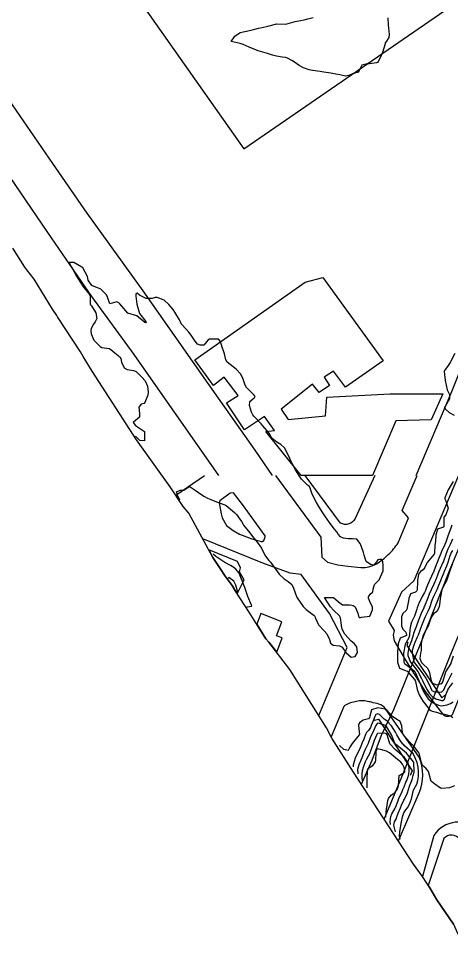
# Model space of a CAD drawing. Header units: metres. Extents: x 298520 to 308411, y 7433745 to 7450750.
# Drawn here: x 307554 to 307649.3, y 7434147 to 7434350.4 of the extents above; entities that cross this region are included whole.
import ezdxf

# ---------------------------------------------------------------- set-up
doc = ezdxf.new("R2010")
doc.units = ezdxf.units.M
doc.header["$LTSCALE"] = 10
for name, color, linetype in [('Area', 45, 'Continuous'), ('Curvas de Nivel 1m', 11, 'Continuous'), ('Curvas de Nivel 5m', 15, 'Continuous'), ('Edificações', 30, 'Continuous'), ('Hidrografia', 140, 'Continuous'), ('Pontes e viadutos', 190, 'Continuous'), ('Vias Primárias', 230, 'Continuous')]:
    doc.layers.add(name, color=color, linetype=linetype)

msp = doc.modelspace()

# ---------------------------------------------------------------- linework, layer by layer
at = {"layer": 'Area'}
msp.add_polyline3d([(307649.67, 7434151.23, 711.1), (307646, 7434156.59, 711.08), (307644.49, 7434159.25, 711.3), (307642.88, 7434161.75, 710.74), (307640.9, 7434164.48, 716.51), (307627.74, 7434184.7, 703.24), (307622.92, 7434192.19, 708.31), (307621.76, 7434194.41, 707.19), (307613.7, 7434207.25, 709.23), (307609.11, 7434213.3, 707.57), (307608.44, 7434214, 707.57), (307604.76, 7434219.84, 707.53), (307601.77, 7434224.48, 708.8), (307601.03, 7434225.7, 707.67), (307599.48, 7434227.8, 721.99), (307598.35, 7434229.48, 707.6), (307596.8, 7434231.85, 707.55), (307591.49, 7434241.63, 707.06), (307590.26, 7434243.12, 707.1), (307587.4, 7434247.42, 706.86), (307580.01, 7434257.77, 715.61), (307570.22, 7434272.84, 707.26), (307568.23, 7434276.08, 713.04), (307567.69, 7434277.11, 713.87), (307562.61, 7434284.8, 713.48), (307562.43, 7434285.13, 713.7), (307561.54, 7434286.49, 713.74), (307557.48, 7434293.07, 707.08), (307555.85, 7434295.14, 707.02), (307555.4, 7434295.74, 707.22), (307552.78, 7434299.91, 710.54)], dxfattribs=at)
at = {"layer": 'Curvas de Nivel 1m', "flags": 128}
for points, elevation in [([(307635.25, 7434350.54), (307635.32, 7434348.93), (307635.38, 7434348.37), (307635.54, 7434346.92), (307635.47, 7434346.26), (307634.79, 7434345.17), (307634.68, 7434345.03), (307634.68, 7434344.93), (307634.66, 7434344.81), (307634.05, 7434342.94), (307633.54, 7434341.74), (307633.13, 7434340.95), (307632.95, 7434340.75), (307632.74, 7434340.67), (307631.25, 7434340.46), (307630.73, 7434340.45), (307629.57, 7434340.15), (307628.95, 7434339.01), (307628.71, 7434338.63), (307627.51, 7434338.22), (307626.7, 7434337.87), (307625.97, 7434337.76), (307624.7, 7434338.03), (307623.83, 7434338.19), (307622.71, 7434338.37), (307621.19, 7434338.61), (307620.71, 7434338.7), (307620.37, 7434338.76), (307618.71, 7434339), (307617.95, 7434339.14), (307616.72, 7434339.57), (307615.77, 7434340.11), (307614.74, 7434340.81), (307614.16, 7434341.18), (307613.21, 7434341.66), (307612.75, 7434341.8), (307612.02, 7434341.93), (307610.75, 7434342.14), (307609.87, 7434342.35), (307608.76, 7434342.7), (307606.76, 7434343.27), (307604.78, 7434344.14), (307603.41, 7434344.69), (307602.79, 7434344.89), (307600.79, 7434345.34), (307601.64, 7434346.5), (307602.81, 7434347.32), (307604.82, 7434347.79), (307606.02, 7434348.08), (307606.82, 7434348.27), (307607.63, 7434348.46), (307608.83, 7434348.75), (307610.83, 7434349.22), (307612.83, 7434349.2), (307614.39, 7434349.63), (307614.84, 7434349.72), (307616.05, 7434349.96), (307616.85, 7434350.15), (307617.65, 7434350.34), (307618.86, 7434350.63)], 708), ([(307589.54, 7434244.51), (307588.98, 7434245.62), (307588.77, 7434246.3), (307589.61, 7434246.7), (307590.38, 7434246.68), (307591.48, 7434247.44), (307591.54, 7434247.51), (307591.61, 7434247.53), (307591.68, 7434247.51), (307591.81, 7434247.44), (307592.88, 7434246.69), (307593.6, 7434246.19), (307594.79, 7434245.4), (307595.59, 7434244.95), (307596.35, 7434244.61), (307597.57, 7434244.15), (307599.43, 7434243.48), (307599.56, 7434243.42), (307599.68, 7434243.34), (307601.55, 7434241.8), (307601.79, 7434241.56), (307601.99, 7434241.31), (307603.05, 7434239.77), (307603.37, 7434239.29), (307603.42, 7434239.2), (307603.51, 7434239.02), (307604.89, 7434237.28), (307605.49, 7434236.53), (307606.5, 7434235.26), (307607.45, 7434233.9), (307607.79, 7434233.24), (307608.34, 7434232.15), (307609.1, 7434231.22), (307609.42, 7434230.88), (307610.63, 7434229.21), (307611.38, 7434228.2), (307612.46, 7434227.19), (307613.37, 7434226.6), (307614.15, 7434225.96), (307614.52, 7434225.16), (307615.15, 7434223.33), (307615.24, 7434223.15), (307615.27, 7434223.1), (307615.32, 7434223.03), (307616.65, 7434221.14), (307617.29, 7434220.42), (307619.09, 7434219.1), (307619.17, 7434219), (307619.27, 7434218.69), (307620, 7434217.09), (307621.24, 7434215.76), (307621.84, 7434215.07), (307622.41, 7434213.87), (307622.66, 7434213.07), (307623.2, 7434212.59), (307624.63, 7434212.47), (307625.19, 7434212.17), (307626.02, 7434211.02), (307627.17, 7434209.96), (307628.09, 7434210.08), (307628.55, 7434210.99), (307628.41, 7434212.21), (307627.82, 7434213), (307627.21, 7434213.51), (307625.77, 7434215.02), (307625.24, 7434216.13), (307625.08, 7434216.87), (307625.05, 7434217.03), (307624.85, 7434218.62), (307624.61, 7434219.04), (307623.29, 7434220.28), (307622.63, 7434221.07), (307621.32, 7434223.08), (307623.32, 7434223.06), (307624.37, 7434222.1), (307625.31, 7434221.5), (307626.82, 7434221.5), (307627.31, 7434221.43), (307627.62, 7434221.32), (307628.09, 7434221), (307628.66, 7434219.61), (307628.79, 7434218.99), (307628.96, 7434218.67), (307629.27, 7434218.71), (307629.5, 7434218.75), (307631.27, 7434218.96), (307631.87, 7434220.38), (307631.88, 7434220.95), (307631.32, 7434222.23), (307631.04, 7434222.96), (307631.04, 7434223.25), (307631.34, 7434223.85), (307631.97, 7434224.33), (307632.02, 7434224.95), (307632.35, 7434225.97), (307633.37, 7434226.94), (307634.22, 7434228.93), (307634.25, 7434230.09), (307634.12, 7434230.93), (307633.9, 7434231.41), (307633.43, 7434231.48), (307633.03, 7434231.34), (307632.76, 7434230.95), (307632.15, 7434230.22), (307631.41, 7434230.31), (307630.52, 7434230.97), (307630.04, 7434232.37), (307629.92, 7434232.98), (307629.46, 7434234.25), (307629.17, 7434234.98), (307628.42, 7434235.93), (307627.48, 7434235.99), (307626.54, 7434235.96), (307625.48, 7434236.17), (307624.88, 7434236.43), (307624.34, 7434237.05), (307624.01, 7434237.56), (307623.5, 7434238.11), (307622.76, 7434239.07), (307621.54, 7434240.85), (307621.38, 7434241.08), (307620.96, 7434241.68), (307620.05, 7434243.1), (307619.58, 7434244.01), (307619.01, 7434245.11), (307618.54, 7434246.05), (307618.2, 7434247.12), (307618, 7434247.51), (307617.62, 7434247.82), (307616.27, 7434249.14), (307615.65, 7434249.97), (307614.92, 7434251.16), (307614.16, 7434252.68), (307613.95, 7434253.17), (307613.69, 7434253.68), (307612.97, 7434255.18), (307612.53, 7434256), (307611.73, 7434256.72), (307610.84, 7434257.21), (307609.74, 7434258.1), (307609.39, 7434258.86), (307609.18, 7434259.23), (307607.78, 7434260.83), (307607.38, 7434261.25), (307605.8, 7434262.98), (307605.57, 7434263.27), (307605.24, 7434263.85), (307604.81, 7434265.28), (307604.93, 7434266.19), (307605.85, 7434267.03), (307606, 7434267.12), (307606.07, 7434267.27), (307605.86, 7434267.58), (307604.19, 7434269.29), (307603.88, 7434269.79), (307603.38, 7434271.3), (307602.87, 7434272.26), (307601.92, 7434273.32), (307599.95, 7434274.84), (307599.66, 7434275.34), (307599.31, 7434276.69), (307599.08, 7434277.35), (307598.79, 7434278.17), (307598.44, 7434279.36), (307598, 7434279.9), (307597.49, 7434279.89), (307596, 7434279.86), (307595.68, 7434279.71), (307595.48, 7434279.4), (307594.79, 7434278.6), (307593.98, 7434278.55), (307593.36, 7434278.79), (307592.86, 7434279.43), (307592.01, 7434280.77), (307591.47, 7434281.45), (307590.04, 7434283.05), (307589.84, 7434283.26), (307589.74, 7434283.46), (307589.42, 7434284.11), (307588.6, 7434285.48), (307588.43, 7434285.83), (307588.08, 7434286.41), (307587.11, 7434287.5), (307586.1, 7434288.46), (307584.55, 7434289.09), (307584.11, 7434289.06), (307583.44, 7434288.87), (307582.11, 7434288.86), (307580.64, 7434289.57), (307580.12, 7434290), (307579.83, 7434289.88), (307579.82, 7434289.58), (307579.86, 7434289.33), (307580.09, 7434287.58), (307580.62, 7434285.57), (307582.05, 7434283.8), (307582.12, 7434283.56), (307582.04, 7434283.46), (307581.81, 7434283.56), (307580.06, 7434285.04), (307578.07, 7434285.61), (307576.35, 7434287.63), (307576.1, 7434287.86), (307575.65, 7434288.08), (307574.09, 7434287.65), (307573.61, 7434289.16), (307573.35, 7434289.66), (307572.13, 7434290.88), (307570.14, 7434291.7), (307569.34, 7434292.9), (307569.24, 7434293.71), (307568.19, 7434295.55), (307567.99, 7434295.73), (307566.2, 7434296.79), (307565.18, 7434296.78), (307565.69, 7434295.76), (307566.18, 7434294.85), (307566.75, 7434293.74), (307567.86, 7434292.02), (307568.05, 7434291.73), (307568.14, 7434291.59), (307569.66, 7434289.71), (307569.79, 7434289.38), (307569.81, 7434287.7), (307569.87, 7434287.48), (307570.09, 7434287.19), (307571.01, 7434285.69), (307571.29, 7434284.45), (307570.9, 7434283.69), (307570.5, 7434283.23), (307570.03, 7434282.26), (307569.93, 7434281.7), (307570.01, 7434281.04), (307570.6, 7434279.69), (307571.98, 7434278.27), (307572.38, 7434278.08), (307573.97, 7434277.83), (307574.31, 7434277.65), (307575.25, 7434276.92), (307575.96, 7434276.29), (307576.29, 7434275.96), (307576.53, 7434275.62), (307576.7, 7434274.86), (307577.24, 7434273.62), (307577.92, 7434273.24), (307579.33, 7434273), (307579.91, 7434272.76), (307581.18, 7434271.57), (307581.89, 7434270.7), (307582.38, 7434269.55), (307582.55, 7434268.24), (307582.48, 7434267.55), (307581.84, 7434265.94), (307581.64, 7434265.75), (307580.99, 7434265.57), (307580.46, 7434264.93), (307580.66, 7434263.57), (307580.65, 7434262.71), (307579.79, 7434261.98), (307579.28, 7434261.59), (307579.77, 7434260.92), (307581.75, 7434259.56), (307581.73, 7434257.56), (307580.73, 7434257.58), (307579.75, 7434258.59)], 707), ([(307649.97, 7434276.74), (307648.95, 7434274.75), (307648.56, 7434274.14), (307647.93, 7434273.3), (307647.73, 7434272.97), (307647.68, 7434272.77), (307647.9, 7434270.77), (307648.29, 7434268.76), (307648.81, 7434267.71), (307648.79, 7434266.76), (307647.84, 7434265.09), (307647.7, 7434264.91), (307647.71, 7434264.77), (307647.83, 7434264.61), (307648.78, 7434263.8), (307649.81, 7434263.2)], 707), ([(307649.63, 7434248.59), (307648.52, 7434246.76), (307647.81, 7434244.98), (307647.82, 7434244.77), (307648.04, 7434244.31), (307648.56, 7434242.75), (307648.03, 7434241.24), (307647.6, 7434240.77), (307647.59, 7434240.72), (307647.6, 7434238.77), (307647.51, 7434238.54), (307646.19, 7434238.1), (307645.81, 7434236.79), (307645.79, 7434236.49), (307645.63, 7434234.79), (307645.62, 7434234.64), (307645.51, 7434232.79), (307645.49, 7434232.74), (307645.44, 7434232.63), (307643.91, 7434230.81), (307643.74, 7434230.5), (307643.41, 7434229.65), (307643.05, 7434229.17), (307642.46, 7434228.83), (307642.01, 7434228.21), (307641.78, 7434226.84), (307641.76, 7434226.44), (307641.71, 7434224.84), (307641.63, 7434224.56), (307641.34, 7434224.26), (307640.27, 7434223.92), (307639.88, 7434222.85), (307639.8, 7434222.37), (307639.53, 7434220.86), (307639.48, 7434220.67), (307639.29, 7434220.26), (307638.57, 7434219.58), (307638.28, 7434218.87), (307638.26, 7434217.88), (307638.25, 7434216.87), (307638.52, 7434216.15), (307639.24, 7434215.44), (307639.35, 7434214.86), (307639.33, 7434214.76), (307639.23, 7434214.66), (307637.96, 7434214.14), (307637.53, 7434212.89), (307637.41, 7434211.12), (307637.4, 7434210.89), (307637.39, 7434210.68), (307637.4, 7434208.89), (307637.83, 7434207.57), (307639.13, 7434207.04), (307639.49, 7434206.86), (307641.12, 7434205.08), (307641.25, 7434204.84), (307641.31, 7434204.64), (307641.69, 7434202.83), (307642.18, 7434201.72), (307642.66, 7434200.82), (307643.05, 7434200.23), (307644.12, 7434198.8), (307644.51, 7434198.28), (307645.03, 7434198.1), (307645.96, 7434197.84), (307647.02, 7434197.53), (307647.67, 7434197.41), (307649.02, 7434197.09), (307649.57, 7434196.73)], 707), ([(307649.3, 7434238.96), (307649.24, 7434238.74), (307649.12, 7434238.36), (307648.49, 7434236.76), (307647.99, 7434235.27), (307647.79, 7434234.77), (307647.7, 7434234.54), (307647.46, 7434234.03), (307647.04, 7434233.18), (307646.88, 7434232.78), (307646.48, 7434231.74), (307646.09, 7434230.78), (307645.91, 7434230.29), (307645.39, 7434228.89), (307645.36, 7434228.82), (307645.35, 7434228.79), (307645.32, 7434228.72), (307644.41, 7434226.8), (307643.79, 7434225.25), (307643.61, 7434224.82), (307643.53, 7434224.63), (307643.34, 7434224.21), (307642.84, 7434223.31), (307642.56, 7434222.83), (307642.16, 7434221.99), (307641.73, 7434220.84), (307641.63, 7434220.51), (307641.28, 7434219.39), (307641.13, 7434218.98), (307641.06, 7434218.84), (307640.47, 7434217.64), (307640.23, 7434216.85), (307640.1, 7434215.99), (307640.04, 7434214.85), (307639.88, 7434214.2), (307639.21, 7434213.07), (307639.11, 7434212.96), (307639.08, 7434212.86), (307639.05, 7434212.72), (307638.72, 7434210.87), (307638.78, 7434209.24), (307638.81, 7434208.87), (307638.9, 7434208.61), (307639.15, 7434208.42), (307640.63, 7434207.35), (307641.13, 7434206.92), (307641.2, 7434206.84), (307641.27, 7434206.7), (307642.06, 7434204.83), (307642.71, 7434203.2), (307642.86, 7434202.82), (307643.08, 7434202.41), (307643.69, 7434201.43), (307644.16, 7434200.8), (307645.05, 7434200.03), (307646.43, 7434199.39), (307647.04, 7434199.3), (307648.28, 7434199.52), (307649.05, 7434199.8), (307649.63, 7434200.16)], 706), ([(307649.45, 7434233.39), (307649.2, 7434232.99), (307649.09, 7434232.75), (307648.91, 7434232.22), (307648.43, 7434230.75), (307648.16, 7434230.01), (307647.63, 7434228.77), (307647.39, 7434228.2), (307646.97, 7434227.18), (307646.81, 7434226.78), (307646.39, 7434225.76), (307646.02, 7434224.78), (307645.83, 7434224.3), (307645.33, 7434223.33), (307645.15, 7434222.97), (307645.08, 7434222.79), (307644.95, 7434222.42), (307644.4, 7434220.8), (307644.08, 7434220.02), (307643.5, 7434218.82), (307643.27, 7434218.31), (307642.84, 7434217.24), (307642.68, 7434216.83), (307642.28, 7434215.8), (307641.9, 7434214.83), (307641.72, 7434214.34), (307641.21, 7434213.2), (307641.11, 7434212.94), (307641.07, 7434212.84), (307640.63, 7434211.41), (307640.59, 7434210.85), (307641.01, 7434208.99), (307641.07, 7434208.84), (307641.15, 7434208.73), (307642.61, 7434206.83), (307643.13, 7434206.11), (307643.64, 7434205.33), (307643.87, 7434204.81), (307644.62, 7434203.27), (307644.88, 7434202.79), (307644.96, 7434202.67), (307645.08, 7434202.54), (307645.53, 7434202.34), (307647.08, 7434202.24), (307647.55, 7434202.76), (307648.04, 7434203.82), (307648.52, 7434204.75), (307649.13, 7434205.96), (307649.37, 7434206.49)], 704), ([(307604.19, 7434220.93), (307604.41, 7434221.05), (307605.3, 7434221.2), (307605.36, 7434221.22), (307605.36, 7434221.27), (307605.3, 7434221.39), (307604.46, 7434223.28), (307604.01, 7434224.62), (307603.81, 7434225.29), (307603.36, 7434226.38), (307603.11, 7434227.04), (307603.03, 7434227.3), (307602.54, 7434228.46), (307601.85, 7434229.31), (307601.4, 7434229.66), (307600.62, 7434230.11), (307599.41, 7434230.78), (307598.54, 7434231.35), (307597.89, 7434231.83), (307597.43, 7434232.1), (307596.82, 7434232.62)], 707), ([(307649.42, 7434230.32), (307648.96, 7434229.19), (307648.79, 7434228.75), (307648.5, 7434227.87), (307648.19, 7434226.76), (307647.36, 7434225.29), (307647.18, 7434224.95), (307647.13, 7434224.77), (307646.84, 7434223.26), (307646.77, 7434222.78), (307646.63, 7434221.45), (307646.48, 7434220.78), (307646.04, 7434220.04), (307645.28, 7434219.53), (307644.98, 7434219.09), (307644.84, 7434218.8), (307644.57, 7434218.11), (307644.09, 7434216.81), (307643.24, 7434215.28), (307643.09, 7434214.97), (307643.04, 7434214.82), (307642.66, 7434213.38), (307642.58, 7434212.83), (307642.6, 7434211.42), (307642.46, 7434210.83), (307642.29, 7434209.7), (307642.67, 7434208.82), (307643.15, 7434208.27), (307643.92, 7434207.59), (307644.33, 7434206.8), (307644.51, 7434206.19), (307644.82, 7434204.79), (307645.1, 7434204.25), (307646.03, 7434203.85), (307647.1, 7434204.18), (307647.33, 7434204.55), (307647.43, 7434204.77), (307647.6, 7434205.25), (307648.03, 7434206.76), (307649.15, 7434208.6), (307649.2, 7434208.69), (307649.22, 7434208.74), (307649.69, 7434210.23)], 703), ([(307602.12, 7434224.14), (307602.19, 7434224.46), (307601.98, 7434225.31), (307601.83, 7434225.78), (307601.37, 7434226.71), (307600.3, 7434227.47), (307600.09, 7434227.27)], 706), ([(307649.9, 7434181.66), (307648.83, 7434181.24), (307647.16, 7434181.1), (307646.83, 7434181.19), (307645.59, 7434182.03), (307644.84, 7434182.64), (307644.76, 7434182.71), (307644.74, 7434182.79), (307644.71, 7434182.93), (307644.18, 7434184.8), (307643.64, 7434185.57), (307642.89, 7434186.14), (307642.66, 7434186.82), (307642.6, 7434187.12), (307642.13, 7434188.83), (307640.94, 7434190.37), (307640.46, 7434190.84), (307638.96, 7434192.5), (307638.81, 7434192.71), (307638.71, 7434192.86), (307638.51, 7434193.32), (307638.31, 7434194.87), (307637.97, 7434195.84), (307637.01, 7434196.42), (307636.3, 7434196.9), (307635.03, 7434198.32), (307634.66, 7434198.55), (307633.03, 7434198.85), (307631.63, 7434198.35), (307631.29, 7434196.96), (307631.24, 7434196.73), (307631.01, 7434196.39), (307629.84, 7434196.13), (307629, 7434195.5), (307628.8, 7434194.98), (307628.97, 7434193.46), (307628.99, 7434192.98), (307628.98, 7434192.96), (307628.96, 7434192.92), (307627.39, 7434191), (307626.93, 7434190.15), (307626.5, 7434189.44), (307625.6, 7434189.68), (307624.62, 7434190.51)], 707), ([(307637.98, 7434169.93), (307637.85, 7434170.58), (307637.92, 7434171.66), (307638.09, 7434172.87), (307638.19, 7434173.41), (307638.46, 7434174.86), (307638.76, 7434175.75), (307639.21, 7434176.42), (307639.55, 7434176.85), (307640.02, 7434177.62), (307640.49, 7434178.84), (307640.55, 7434179.1), (307640.82, 7434180.4), (307640.9, 7434180.76), (307640.95, 7434180.84), (307641.64, 7434182.02), (307641.87, 7434182.83), (307641.99, 7434183.69), (307642.03, 7434184.83), (307641.96, 7434185.75), (307641.7, 7434186.83), (307640.92, 7434188.61), (307640.74, 7434188.84), (307638.94, 7434190.5), (307638.74, 7434190.67), (307638.53, 7434190.87), (307637.87, 7434191.8), (307637.26, 7434192.89), (307636.97, 7434193.44), (307636.06, 7434194.9), (307635, 7434195.95), (307634.44, 7434196.35), (307633.84, 7434196.93), (307633.44, 7434197.36), (307633.02, 7434197.5), (307632.61, 7434197.35), (307632.41, 7434196.95), (307632.02, 7434195.93), (307631.62, 7434194.95), (307631.43, 7434194.51), (307630.98, 7434193.85), (307630.55, 7434193.38), (307630.36, 7434192.97), (307629.98, 7434191.94), (307629.56, 7434190.97), (307629.38, 7434190.53), (307628.93, 7434189.5), (307628.67, 7434188.98), (307628.1, 7434187.79), (307627.83, 7434187), (307627.64, 7434186.25), (307627.63, 7434185.86)], 706), ([(307635.87, 7434173.19), (307635.77, 7434173.86), (307635.95, 7434174.9), (307636.16, 7434175.49), (307636.77, 7434176.6), (307636.91, 7434176.89), (307637.44, 7434178.24), (307637.71, 7434178.88), (307638.41, 7434180.46), (307638.59, 7434180.86), (307638.83, 7434181.44), (307639.24, 7434182.45), (307639.4, 7434182.85), (307639.78, 7434183.93), (307639.96, 7434184.85), (307639.97, 7434185.76), (307639.68, 7434186.85), (307638.91, 7434187.93), (307637.82, 7434188.88), (307637.32, 7434189.27), (307636.93, 7434189.57), (307635.7, 7434190.9), (307635.2, 7434192.67), (307635.13, 7434192.91), (307634.97, 7434193.12), (307634.6, 7434193.29), (307632.97, 7434193.18), (307632.86, 7434193.05), (307632.81, 7434192.94), (307632.27, 7434191.63), (307632.04, 7434190.95), (307631.76, 7434190.13), (307631.31, 7434188.96), (307631.19, 7434188.68), (307630.91, 7434188.23), (307630.46, 7434187.41), (307630.28, 7434186.97), (307629.9, 7434185.95), (307629.6, 7434184.97), (307629.52, 7434184.32), (307629.55, 7434183.59), (307629.64, 7434182.77)], 704), ([(307634.81, 7434174.81), (307634.81, 7434174.85), (307634.82, 7434174.91), (307634.98, 7434176.7), (307635, 7434176.91), (307635.27, 7434178.43), (307635.42, 7434178.9), (307636.03, 7434179.68), (307636.82, 7434180.14), (307637.31, 7434180.88), (307637.59, 7434181.64), (307637.71, 7434182.88), (307637.76, 7434183.98), (307638.87, 7434184.61), (307638.97, 7434184.76), (307638.98, 7434184.86), (307638.88, 7434185.7), (307638.48, 7434186.46), (307638.09, 7434186.87), (307636.91, 7434187.8), (307635.59, 7434188.9), (307634.93, 7434189.26), (307633.66, 7434189.66), (307632.93, 7434189.79), (307632.65, 7434189.22), (307632.61, 7434188.94), (307632.54, 7434187.3), (307632.46, 7434186.94), (307631.8, 7434186.03), (307630.88, 7434185.38), (307630.72, 7434185.12), (307630.69, 7434184.96), (307630.65, 7434183.16), (307630.64, 7434181.33), (307630.65, 7434181.22)], 703)]:
    msp.add_lwpolyline(points, dxfattribs=dict(at, elevation=elevation))
at = {"layer": 'Curvas de Nivel 5m', "elevation": 705, "flags": 128}
for points in [[(307649.48, 7434235.92), (307648.99, 7434234.75), (307648.48, 7434233.73), (307648.09, 7434232.76), (307647.42, 7434230.87), (307647.39, 7434230.8), (307647.38, 7434230.77), (307646.75, 7434229.43), (307646.48, 7434228.78), (307646.18, 7434227.99), (307645.71, 7434226.79), (307645.6, 7434226.55), (307645.37, 7434226.02), (307644.8, 7434224.8), (307644.35, 7434223.79), (307643.96, 7434222.81), (307643.31, 7434221.18), (307643.19, 7434220.93), (307643.14, 7434220.82), (307642.56, 7434219.56), (307642.29, 7434218.83), (307642.02, 7434218.08), (307641.57, 7434216.84), (307641.47, 7434216.61), (307641.25, 7434216.09), (307640.91, 7434215.17), (307640.83, 7434214.84), (307640.47, 7434213.59), (307640.15, 7434212.85), (307639.89, 7434212.16), (307639.66, 7434210.86), (307639.69, 7434210.34), (307640.27, 7434208.85), (307641.14, 7434207.75), (307641.85, 7434206.83), (307642.65, 7434205.29), (307642.86, 7434204.82), (307643.1, 7434204.29), (307643.88, 7434202.81), (307644.34, 7434202.06), (307645.07, 7434201.22), (307645.82, 7434200.78), (307647.06, 7434200.44), (307647.36, 7434200.47), (307647.7, 7434200.76), (307648.01, 7434201.7), (307648.47, 7434202.75), (307648.69, 7434203.15), (307649.1, 7434203.74), (307649.55, 7434204.29)], [(307636.93, 7434171.56), (307636.58, 7434173.03), (307636.74, 7434173.74), (307637.13, 7434174.5), (307637.26, 7434174.88), (307637.51, 7434175.63), (307638.01, 7434176.87), (307638.24, 7434177.41), (307638.8, 7434178.53), (307638.92, 7434178.74), (307638.98, 7434178.86), (307639.55, 7434180.12), (307639.78, 7434180.85), (307640.05, 7434181.63), (307640.54, 7434182.84), (307640.62, 7434183.07), (307640.86, 7434183.93), (307641.05, 7434184.66), (307641.06, 7434184.84), (307640.95, 7434186.78), (307640.94, 7434186.84), (307640.89, 7434186.92), (307639.33, 7434188.86), (307638.93, 7434189.25), (307638.03, 7434189.97), (307636.94, 7434190.81), (307636.87, 7434190.89), (307636.82, 7434191.02), (307636.04, 7434192.9), (307634.99, 7434194.73), (307634.75, 7434194.91), (307633.43, 7434195.37), (307633, 7434195.46), (307632.74, 7434195.19), (307632.63, 7434194.94), (307632.13, 7434193.79), (307631.71, 7434192.95), (307631.48, 7434192.43), (307630.94, 7434190.99), (307630.93, 7434190.97), (307630.27, 7434189.63), (307629.96, 7434188.97), (307629.65, 7434188.23), (307629.17, 7434186.98), (307629.09, 7434186.77), (307628.89, 7434186.27), (307628.61, 7434185.25), (307628.64, 7434184.32)]]:
    msp.add_lwpolyline(points, dxfattribs=at)
at = {"layer": 'Edificações'}
for points in [[(307561.08, 7434382.16), (307603.6, 7434321.72), (307653.43, 7434356.1), (307648.92, 7434362.11), (307654.46, 7434366.08), (307641.31, 7434384.72), (307643.82, 7434386.42), (307629.18, 7434407.19), (307620.96, 7434400.89), (307617.9, 7434405), (307618.16, 7434407.52), (307611.7, 7434417.22), (307599.43, 7434408.25)], [(307592.83, 7434275.34), (307617.08, 7434292.4), (307620.99, 7434293.44), (307631.72, 7434278.61), (307634.26, 7434275.16), (307625.94, 7434269.31), (307623.27, 7434272.89), (307621.25, 7434271.52), (307622.42, 7434269.7), (307620.15, 7434268.15), (307618.71, 7434270.03), (307611.81, 7434264.49), (307613.37, 7434262.22), (307621.57, 7434263), (307621.83, 7434267.15), (307635.77, 7434267.88), (307647.35, 7434267.88), (307644.81, 7434262.16), (307637.03, 7434261.93), (307631.88, 7434249.95), (307616.16, 7434249.95), (307608.4, 7434259.58), (307610.35, 7434259.84), (307608.11, 7434262.88), (307603.74, 7434259.97), (307599.78, 7434265.86), (307602.32, 7434267.54), (307599.29, 7434271.54), (307596.95, 7434269.69)]]:
    msp.add_lwpolyline(points, close=True, dxfattribs=at)
msp.add_lwpolyline([(307632.38, 7434249.95), (307628.05, 7434240.46, -0.442997), (307624.87, 7434239.45), (307617.09, 7434249.95)], format="xyb", dxfattribs=at)
for points, elevation in [([(307602.15, 7434223.89), (307603.63, 7434227), (307602.63, 7434228.71), (307602.88, 7434229.63), (307602.21, 7434231.01), (307595.88, 7434233.54), (307596.8, 7434231.85), (307598.35, 7434229.48), (307599.48, 7434227.8), (307601.03, 7434225.7), (307601.77, 7434224.48)], 708.64), ([(307610.82, 7434211.05), (307612.03, 7434214.2), (307610.77, 7434214.68), (307611.96, 7434217.76), (307607.32, 7434219.55), (307606.42, 7434217.2), (307608.44, 7434214), (307609.11, 7434213.3)], 708.19)]:
    msp.add_lwpolyline(points, close=True, dxfattribs=dict(at, elevation=elevation))
at = {"layer": 'Edificações', "elevation": 709.06}
msp.add_lwpolyline([(307652.37, 7434147), (307660.53, 7434152.44, 0.389512), (307661.18, 7434155.09), (307651.1, 7434169.87, 0.493154), (307647.54, 7434170.07), (307644.15, 7434159.78), (307644.49, 7434159.25), (307646, 7434156.59), (307649.67, 7434151.23), (307650.61, 7434149.25)], format="xyb", close=True, dxfattribs=at)
at = {"layer": 'Hidrografia'}
for points, elevation in [([(307629.49, 7434182.01), (307631.78, 7434187.3), (307633.86, 7434192.81), (307636.55, 7434198.48), (307641.59, 7434210.7), (307642.4, 7434212.67), (307648.79, 7434228.97), (307657.54, 7434249.95)], 705), ([(307634.47, 7434174.35), (307638.54, 7434184.16), (307649.09, 7434210.64), (307662.19, 7434242.15), (307665.36, 7434249.95)], 710.03)]:
    msp.add_lwpolyline(points, dxfattribs=dict(at, elevation=elevation))
at = {"layer": 'Pontes e viadutos'}
for points in [[(307639.69, 7434213.28), (307639.4, 7434212.52), (307647.13, 7434200.99), (307647.77, 7434201.58)], [(307632.03, 7434196.01), (307633.2, 7434196.36), (307640.6, 7434185), (307640.19, 7434183.95)]]:
    msp.add_lwpolyline(points, dxfattribs=at)
at = {"layer": 'Vias Primárias'}
for points in [[(307598.1, 7434249.95), (307579.44, 7434276.53), (307570.19, 7434289.31), (307560.51, 7434303.33), (307552.04, 7434315.76), (307541.11, 7434330.91), (307529.89, 7434347.77), (307523.05, 7434357.42, 0.040765), (307520.81, 7434360.08, 0.280182), (307517.37, 7434360.94, 0.098552), (307513.73, 7434358.97, -1.69551)], [(307641.52, 7434249.95), (307649.3, 7434268.37), (307653.18, 7434278.15), (307661.06, 7434296.92), (307665.71, 7434307.69), (307671.91, 7434321.94), (307676.84, 7434334.55), (307679.34, 7434340.67, 0.086074), (307680.53, 7434346.08, 0.107067), (307679.22, 7434353.81)], [(307610.58, 7434249.95), (307620.5, 7434236.36), (307620.67, 7434233.49), (307620.77, 7434231.93), (307621.98, 7434230.89), (307624.23, 7434230.28), (307626.47, 7434229.98), (307629.35, 7434229.72, 0.160001), (307632.75, 7434230.51, 0.054983), (307635.36, 7434232.51, 0.056124), (307637.54, 7434235.12), (307639.72, 7434240.36), (307639.81, 7434240.62), (307638.42, 7434242.19), (307641.7, 7434249.95)], [(307650.77, 7434249.95), (307641.01, 7434226.73), (307638.28, 7434224.26), (307635.38, 7434217.85), (307636.62, 7434215.83), (307636.44, 7434214.77), (307636.63, 7434213.57), (307639.11, 7434209.32), (307643.46, 7434202.4), (307647.27, 7434197.53, 0.438933), (307649.48, 7434197.36), (307661.62, 7434227.12), (307671.11, 7434249.95)]]:
    msp.add_lwpolyline(points, format="xyb", dxfattribs=at)
msp.add_lwpolyline([(307534.47, 7434357.44), (307542.11, 7434346.66), (307561.5, 7434318.49), (307569.09, 7434307.57), (307581.4, 7434290.52), (307595.65, 7434270.12), (307606.01, 7434255.51), (307609.79, 7434249.95)], dxfattribs=at)
for points, elevation in [([(307588.64, 7434245.56), (307594.94, 7434249.95)], 706.97), ([(307620.06, 7434197.13), (307626.29, 7434212.07), (307622.46, 7434219.57), (307616.23, 7434228.18), (307613.77, 7434228.45), (307607.75, 7434230.66), (307594.54, 7434236.01)], 707.62)]:
    msp.add_lwpolyline(points, dxfattribs=dict(at, elevation=elevation))
msp.add_lwpolyline([(307598.14, 7434243.93), (307598.57, 7434241.51), (307598.84, 7434240.59), (307599.81, 7434238.93), (307601.21, 7434237.85), (307602.66, 7434237.04), (307605.34, 7434236.02), (307607.39, 7434235.43), (307607.6, 7434235.38), (307607.98, 7434235.59), (307608.14, 7434236.02), (307608.25, 7434236.45), (307608.25, 7434236.67), (307603.52, 7434243.27), (307601.31, 7434246.12), (307600.56, 7434246.01), (307598.3, 7434244.35)], close=True, dxfattribs=at)
for points, elevation in [([(307637.6, 7434169.55), (307642.14, 7434180.13, 0.205477), (307642.14, 7434187.97), (307634.72, 7434198.63, 0.176028), (307633.3, 7434199.64, 0.010607), (307631.63, 7434200.05, 0.006336), (307630.47, 7434200.3, 0.068911), (307629.37, 7434200.37, 0.069655), (307626.69, 7434199.78, 0.082129), (307625.55, 7434199.13), (307622.8, 7434192.42)], 713.18), ([(307662.37, 7434152.99), (307663.19, 7434153.94, 0.335284), (307663.39, 7434157.19), (307652.97, 7434172.38, 0.279695), (307650.09, 7434173.68, 0.219991), (307645.37, 7434170.76), (307642.88, 7434161.75)], 708.74)]:
    msp.add_lwpolyline(points, format="xyb", dxfattribs=dict(at, elevation=elevation))

doc.saveas('drawing.dxf')
